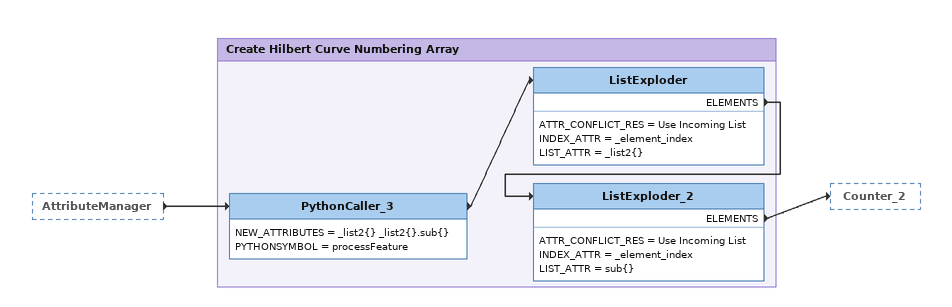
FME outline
AttributeManager [outside]
    -> PythonCaller_3

Bookmark: Create Hilbert Curve Numbering Array
PythonCaller_3
    NEW_ATTRIBUTES = _list2{} _list2{}.sub{}
    PYTHONSYMBOL = processFeature
    -> ListExploder
ListExploder
    ATTR_CONFLICT_RES = Use Incoming List
    INDEX_ATTR = _element_index
    LIST_ATTR = _list2{}
    ELEMENTS -> ListExploder_2
ListExploder_2
    ATTR_CONFLICT_RES = Use Incoming List
    INDEX_ATTR = _element_index
    LIST_ATTR = sub{}
    ELEMENTS -> Counter_2
